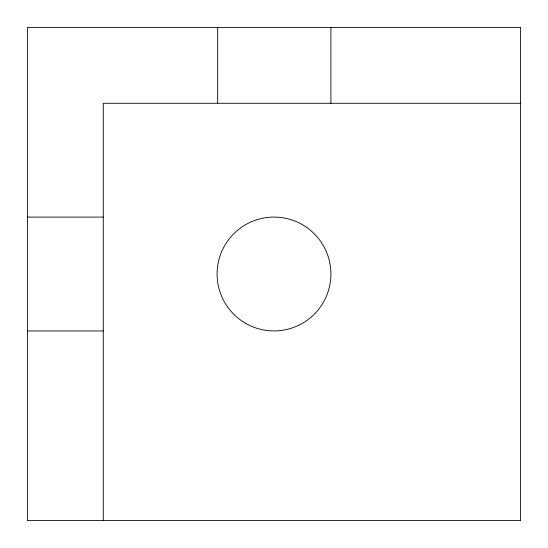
<?xml version="1.0" encoding="UTF-8"?>
<svg xmlns="http://www.w3.org/2000/svg" width="548" height="548" viewBox="0 0 548 548"><rect width="100%" height="100%" fill="white"/><g stroke="black" fill="none" stroke-linecap="round" stroke-linejoin="round"><path stroke-width="0.82" d="M520.6 103.277L103.277 103.277L103.277 520.6M27.4 217.09L103.277 217.09M27.4 330.958L103.277 330.958M330.91 27.4L330.91 103.277M217.666 27.4L217.666 103.277M520.6 27.4L27.4 27.4L27.4 520.6L520.6 520.6L520.6 27.4M245.545 323.286A56.91 56.91 0 0 0 330.91 274A56.91 56.91 0 0 0 245.545 224.714A56.91 56.91 0 0 0 245.545 323.286"/></g></svg>
